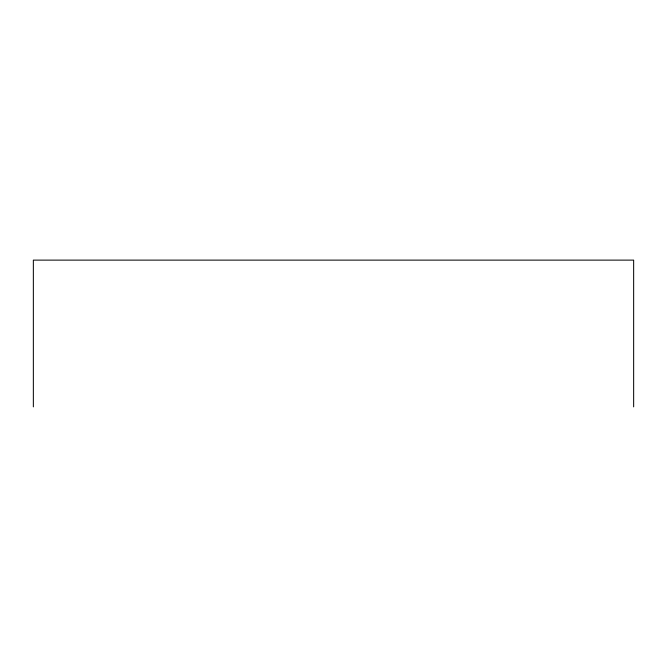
<?xml version="1.0" encoding="UTF-8"?>
<svg xmlns="http://www.w3.org/2000/svg" width="667" height="667" viewBox="0 0 667 667"><rect width="100%" height="100%" fill="white"/><g stroke="black" fill="none" stroke-linecap="round" stroke-linejoin="round"><path stroke-width="1" d="M633.65 406.878L633.65 260.122L33.35 260.122L33.35 406.878"/></g></svg>
